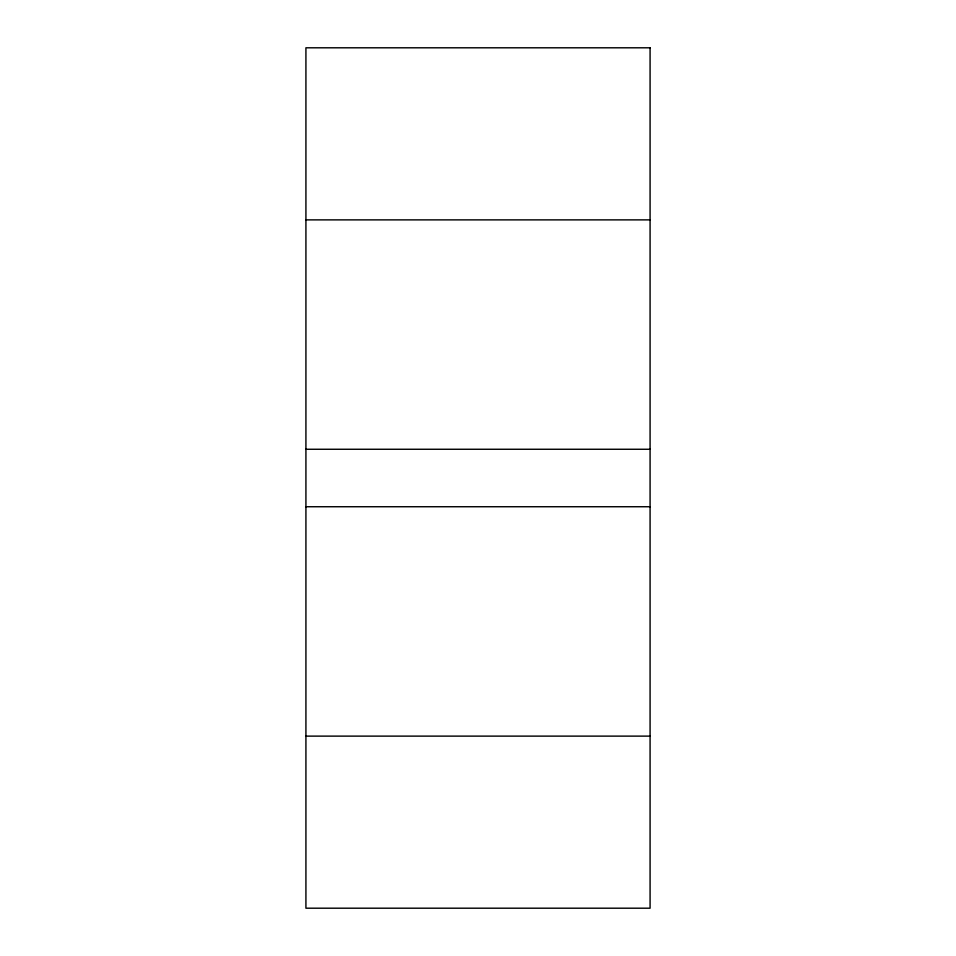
<?xml version="1.0" encoding="UTF-8"?>
<svg xmlns="http://www.w3.org/2000/svg" width="956" height="956" viewBox="0 0 956 956"><rect width="100%" height="100%" fill="white"/><g stroke="black" fill="none" stroke-linecap="round" stroke-linejoin="round"><path stroke-width="1.43" d="M305.92 219.88L650.08 219.88M305.92 449.26L650.08 449.26M305.92 506.74L650.08 506.74M305.92 736.12L650.08 736.12M650.08 47.8L305.92 47.8L305.92 908.2L650.08 908.2L650.08 47.8"/></g></svg>
